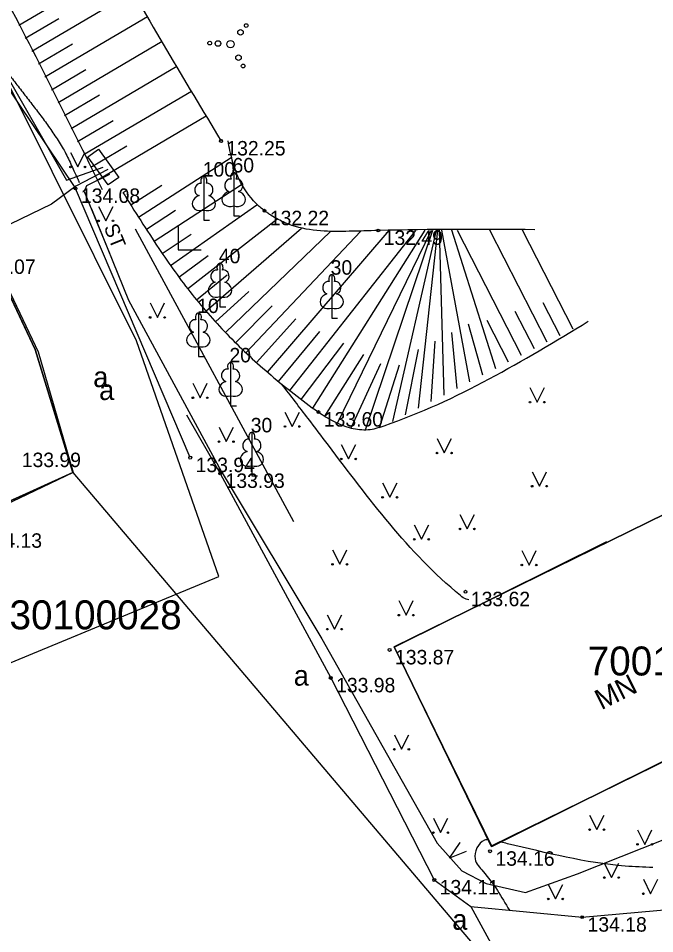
# Model space of a CAD drawing. Extents: x 636844 to 637042, y 304577 to 304717.
# Drawn here: x 636862.94 to 636884.93, y 304665.9 to 304697.52 of the extents above; entities that cross this region are included whole.
import ezdxf

# ---------------------------------------------------------------- set-up
doc = ezdxf.new("R2010")
doc.units = 0
for name, color, linetype in [('7315030100', 7, 'Continuous'), ('7315030100_TEXT', 7, 'Continuous'), ('BUVE_EKAS_####_####_#', 7, 'Continuous'), ('BUVE_EKAS_RAKS_TKST_#', 7, 'Continuous'), ('BUVE_EKAS_UZMR_####_#', 7, 'Continuous'), ('BUVE_EKAS_UZMR_TKST_#', 7, 'Continuous'), ('CELI_CMAL_####_####_#', 7, 'Continuous'), ('CELI_CSEG_####_TKST_#', 7, 'Continuous'), ('Default', 7, 'Continuous'), ('ELEK_ELEM_####_####_#', 7, 'Continuous'), ('ELEK_VADP_ZSPR_####_#', 7, 'Continuous'), ('ELEK_VADP_ZSPR_TKST_#', 7, 'Continuous'), ('NORB_ZOGS_KONT_####_#', 7, 'Continuous'), ('RELJ_AATZ_####_TKST_#', 7, 'Continuous'), ('RELJ_ELEM_####_####_#', 7, 'Continuous'), ('RELJ_HORZ_PAMT_####_#', 7, 'Continuous'), ('RELJ_HORZ_RESN_####_#', 7, 'Continuous'), ('RELJ_NOGA_####_####_#', 7, 'Continuous'), ('RELJ_NOGL_####_####_#', 7, 'Continuous'), ('ROBZ_UZMR_####_####_#', 7, 'Continuous'), ('TERT_AKME_####_####_#', 7, 'Continuous'), ('TERT_DIAM_####_TKST_#', 7, 'Continuous'), ('TERT_ELEM_####_####_#', 7, 'Continuous')]:
    doc.layers.add(name, color=color, linetype=linetype)

msp = doc.modelspace()

# ---------------------------------------------------------------- linework, layer by layer
at = {"layer": '7315030100'}
for points in [[(636850.158, 304705.443), (636855.792, 304696.631), (636861.183, 304685.175), (636862.528, 304680.8), (636864.831, 304681.828), (636863.521, 304686.078), (636857.959, 304697.883), (636852.491, 304706.438)], [(636850.158, 304670.091), (636869.87, 304678.244), (636867.026, 304686.382), (636861.188, 304698.077), (636857.972, 304697.891), (636863.625, 304686.005), (636864.834, 304681.827), (636861.141, 304680.067), (636850.158, 304675.482)]]:
    msp.add_lwpolyline(points, dxfattribs=at)
at = {"layer": 'BUVE_EKAS_####_####_#'}
for p, q in [((636875.929, 304675.792), (636883.278, 304679.451)), ((636875.929, 304675.792), (636879.31, 304668.914)), ((636879.31, 304668.914), (636889.867, 304674.171))]:
    msp.add_line(p, q, dxfattribs=at)
at = {"layer": 'BUVE_EKAS_UZMR_####_#'}
msp.add_lwpolyline([(636887.737, 304677.043), (636886.131, 304680.313), (636885.932, 304680.719), (636875.928, 304675.805), (636879.283, 304668.921), (636889.308, 304673.845), (636889.246, 304673.971), (636887.737, 304677.043)], dxfattribs=at)
msp.add_lwpolyline([(636875.928, 304675.805), (636885.932, 304680.719), (636889.308, 304673.845), (636879.283, 304668.921)], close=True, dxfattribs=at)
at = {"layer": 'CELI_CMAL_####_####_#'}
msp.add_line((636868.885, 304682.344), (636864.92, 304691.643), dxfattribs=at)
for points in [[(636855.762, 304706.438), (636860.431, 304698.326), (636864.92, 304691.643)], [(636868.756, 304683.819), (636869.919, 304681.798), (636873.739, 304674.736), (636877.318, 304667.755), (636878.582, 304666.834), (636880.431, 304663.447), (636878.957, 304663.44)], [(636878.582, 304666.834), (636882.429, 304666.47), (636886.944, 304666.874), (636889.907, 304667.773), (636895.935, 304670.982), (636904.267, 304676.877), (636907.034, 304673.924), (636908.128, 304672.758), (636906.694, 304671.624), (636909.239, 304668.932)]]:
    msp.add_lwpolyline(points, dxfattribs=at)
at = {"layer": 'Default'}
msp.add_lwpolyline([(636864.831, 304681.828), (636880.431, 304663.447), (636884.977, 304663.633), (636900.826, 304644.254), (636918.17, 304619.25), (636929.12, 304630.819), (636941.486, 304618.99)], dxfattribs=at)
at = {"layer": 'ELEK_ELEM_####_####_#'}
msp.add_lwpolyline([(636865.712, 304693), (636866.412, 304692.026), (636866.047, 304691.763), (636865.346, 304692.738)], close=True, dxfattribs=at)
at = {"layer": 'ELEK_VADP_ZSPR_####_#'}
for points in [[(636856.303, 304706.438), (636859.193, 304701.399), (636862.721, 304695.235), (636864.602, 304691.926), (636865.879, 304692.382)], [(636866.033, 304692.295), (636864.935, 304691.721), (636864.084, 304691.1), (636860.84, 304689.532)], [(636866.094, 304692.129), (636865.301, 304691.733), (636865.221, 304691.542), (636866.092, 304689.406)], [(636865.469, 304690.934), (636866.753, 304687.787), (636869.949, 304681.875), (636873.429, 304676.089), (636877.417, 304669.029), (636878.269, 304668.066), (636879.111, 304667.638), (636880.468, 304667.327), (636882.268, 304667.971), (636886.007, 304669.457), (636894.12, 304673.426), (636904.119, 304678.307), (636908.907, 304679.831), (636911.24, 304679.921), (636912.922, 304679.64), (636914.455, 304679.828), (636915.239, 304679.985), (636917.005, 304681.027)]]:
    msp.add_lwpolyline(points, dxfattribs=at)
at = {"layer": 'NORB_ZOGS_KONT_####_#'}
msp.add_line((636872.468, 304680.124), (636866.989, 304690.24), dxfattribs=at)
at = {"layer": 'RELJ_ELEM_####_####_#'}
for centre in [(636869.947, 304693.282), (636864.92, 304691.643), (636871.45, 304690.873), (636875.383, 304690.192), (636873.315, 304683.918), (636868.885, 304682.344), (636869.919, 304681.798), (636878.397, 304677.712), (636875.774, 304675.703), (636873.739, 304674.736), (636879.244, 304668.747), (636877.318, 304667.755), (636882.429, 304666.47)]:
    msp.add_circle(centre, 0.05, dxfattribs=at)
at = {"layer": 'RELJ_HORZ_PAMT_####_#'}
msp.add_spline([(636878.508, 304677.434), (636878.422, 304677.453), (636878.223, 304677.579), (636873.656, 304682.778), (636872.958, 304683.695), (636872.052, 304684.878)], degree=3, dxfattribs=at)
at = {"layer": 'RELJ_HORZ_RESN_####_#'}
msp.add_open_spline([(636856.014, 304706.438), (636857.468, 304703.771), (636858.964, 304701.128), (636860.487, 304698.498), (636860.511, 304698.456), (636860.537, 304698.415), (636860.564, 304698.375), (636860.848, 304697.946), (636861.137, 304697.521), (636861.447, 304697.11), (636861.758, 304696.7), (636862.07, 304696.292), (636862.384, 304695.884), (636862.698, 304695.476), (636863.015, 304695.07), (636863.33, 304694.662), (636863.646, 304694.252), (636863.957, 304693.841), (636864.244, 304693.408), (636864.537, 304692.967), (636864.756, 304692.486), (636864.98, 304692.007), (636865.004, 304691.956), (636865.03, 304691.905), (636865.048, 304691.852)], degree=3, dxfattribs=at)
for points in [[(636879.189, 304669.161), (636879.055, 304669.127), (636878.729, 304668.482), (636879.004, 304668.052), (636879.911, 304666.708)], [(636884.87, 304668.183), (636883.918, 304668.235), (636879.849, 304669.008), (636879.612, 304669.064)]]:
    msp.add_spline(points, degree=3, dxfattribs=at)
at = {"layer": 'RELJ_NOGA_####_####_#'}
for p, q in [((636862.957, 304697.282), (636866.4, 304699.308)), ((636863.41, 304696.39), (636866.906, 304698.448)), ((636863.184, 304696.836), (636864.34, 304697.517)), ((636863.862, 304695.499), (636867.412, 304697.588)), ((636863.636, 304695.945), (636864.81, 304696.636)), ((636864.315, 304694.607), (636867.919, 304696.728)), ((636864.767, 304693.715), (636868.425, 304695.868)), ((636864.088, 304695.053), (636865.281, 304695.755)), ((636865.219, 304692.823), (636868.931, 304695.008)), ((636864.541, 304694.161), (636865.751, 304694.873)), ((636864.993, 304693.269), (636866.221, 304693.992)), ((636865.672, 304691.931), (636869.437, 304694.148)), ((636865.446, 304692.377), (636866.692, 304693.111)), ((636867.098, 304690.656), (636870.302, 304692.716)), ((636866.829, 304691.077), (636867.9, 304691.759)), ((636867.641, 304689.817), (636870.657, 304691.777)), ((636866.561, 304691.5), (636866.668, 304691.567)), ((636867.369, 304690.236), (636868.376, 304690.888)), ((636868.197, 304688.985), (636871.189, 304691.082)), ((636868.791, 304688.181), (636871.878, 304690.585)), ((636869.425, 304687.408), (636872.729, 304690.267)), ((636870.099, 304686.669), (636873.729, 304690.152)), ((636870.809, 304685.965), (636874.778, 304690.17)), ((636871.552, 304685.296), (636875.756, 304690.186)), ((636872.324, 304684.661), (636876.682, 304690.19)), ((636873.121, 304684.057), (636876.999, 304690.2)), ((636873.973, 304683.537), (636877.221, 304690.201)), ((636874.937, 304683.302), (636877.263, 304690.201)), ((636875.879, 304683.597), (636877.397, 304690.202)), ((636876.769, 304684.053), (636877.438, 304690.202)), ((636877.659, 304684.508), (636877.493, 304690.202)), ((636878.55, 304684.963), (636877.58, 304690.202)), ((636879.44, 304685.418), (636877.923, 304690.204)), ((636880.331, 304685.874), (636878.121, 304690.196)), ((636881.221, 304686.329), (636879.24, 304690.202)), ((636882.111, 304686.784), (636880.361, 304690.207)), ((636867.915, 304689.398), (636868.916, 304690.064)), ((636868.489, 304688.579), (636869.498, 304689.325)), ((636869.103, 304687.791), (636870.165, 304688.662)), ((636869.757, 304687.035), (636870.91, 304688.085)), ((636881.666, 304686.557), (636881.083, 304687.698)), ((636870.449, 304686.313), (636871.713, 304687.588)), ((636880.776, 304686.101), (636880.116, 304687.392)), ((636871.176, 304685.626), (636872.536, 304687.136)), ((636879.885, 304685.646), (636879.149, 304687.087)), ((636871.935, 304684.974), (636873.358, 304686.706)), ((636878.105, 304684.735), (636877.919, 304686.673)), ((636878.995, 304685.191), (636878.497, 304686.954)), ((636877.214, 304684.28), (636877.345, 304686.366)), ((636872.72, 304684.355), (636874.187, 304686.295)), ((636876.324, 304683.825), (636876.77, 304686.079)), ((636873.532, 304683.773), (636874.879, 304685.905)), ((636874.443, 304683.37), (636875.467, 304685.592)), ((636875.429, 304683.38), (636876.117, 304685.555))]:
    msp.add_line(p, q, dxfattribs=at)
for points in [[(636857.88, 304706.438), (636862.123, 304698.927), (636865.839, 304691.602)], [(636866.555, 304691.507), (636867.802, 304689.57), (636868.946, 304687.984), (636870.23, 304686.534), (636871.678, 304685.189), (636872.471, 304684.546), (636873.315, 304683.918), (636873.861, 304683.589), (636874.449, 304683.368), (636874.734, 304683.32), (636875.029, 304683.311), (636875.588, 304683.448), (636882.638, 304687.054)]]:
    msp.add_spline(points, degree=3, dxfattribs=at)
at = {"layer": 'RELJ_NOGL_####_####_#'}
for points in [[(636862.86, 304706.438), (636862.986, 304706.186), (636863.778, 304704.53), (636864.55, 304702.864), (636865.351, 304701.212), (636866.227, 304699.602), (636869.947, 304693.282)], [(636880.795, 304690.218), (636875.383, 304690.192), (636874.381, 304690.163), (636873.382, 304690.177), (636872.4, 304690.368), (636871.92, 304690.573), (636871.684, 304690.71), (636871.567, 304690.788), (636871.45, 304690.873), (636871.162, 304691.122), (636870.567, 304691.978), (636870.338, 304692.617), (636870.257, 304692.95), (636870.191, 304693.288)]]:
    msp.add_spline(points, degree=3, dxfattribs=at)
at = {"layer": 'ROBZ_UZMR_####_####_#'}
for p, q in [((636857.961, 304697.898), (636863.521, 304686.078)), ((636863.521, 304686.078), (636864.831, 304681.828))]:
    msp.add_line(p, q, dxfattribs=at)
for points in [[(636850.158, 304675.566), (636861.081, 304680.138), (636864.831, 304681.828), (636863.521, 304686.078), (636857.961, 304697.898), (636852.499, 304706.438)], [(637005.608, 304680.658), (636970.613, 304694.319), (636958.467, 304703.659), (636857.961, 304697.898), (636863.521, 304686.078), (636864.831, 304681.828), (636861.081, 304680.138), (636850.158, 304675.566)], [(636864.831, 304681.828), (636880.431, 304663.447), (636884.977, 304663.633), (636900.826, 304644.254), (636918.17, 304619.25), (636929.12, 304630.819), (636941.486, 304618.99)]]:
    msp.add_lwpolyline(points, dxfattribs=at)
at = {"layer": 'TERT_AKME_####_####_#'}
for p, q in [((636877.844, 304668.506), (636878.213, 304669.054)), ((636878.213, 304669.054), (636878.213, 304669.054)), ((636878.419, 304668.744), (636877.844, 304668.506)), ((636878.419, 304668.744), (636878.419, 304668.744))]:
    msp.add_line(p, q, dxfattribs=at)
at = {"layer": 'TERT_ELEM_####_####_#'}
for p, q in [((636864.746, 304692.886), (636864.996, 304692.386)), ((636864.996, 304692.386), (636865.246, 304692.886)), ((636865.715, 304691.025), (636865.965, 304690.525)), ((636865.965, 304690.525), (636866.215, 304691.025)), ((636869.354, 304690.899), (636869.354, 304690.552)), ((636870.385, 304691.044), (636870.385, 304690.697)), ((636869.354, 304690.552), (636869.554, 304690.552)), ((636870.385, 304690.697), (636870.585, 304690.697)), ((636868.462, 304690.327), (636868.462, 304689.527)), ((636868.462, 304689.527), (636869.262, 304689.527)), ((636867.497, 304687.689), (636867.747, 304687.189)), ((636867.747, 304687.189), (636867.997, 304687.689)), ((636869.911, 304687.906), (636869.911, 304687.559)), ((636869.911, 304687.559), (636870.111, 304687.559)), ((636873.775, 304687.512), (636873.775, 304687.165)), ((636873.775, 304687.165), (636873.975, 304687.165)), ((636869.165, 304686.187), (636869.165, 304685.84)), ((636869.165, 304685.84), (636869.365, 304685.84)), ((636868.974, 304684.914), (636869.224, 304684.414)), ((636869.224, 304684.414), (636869.474, 304684.914)), ((636870.278, 304684.482), (636870.278, 304684.135)), ((636880.622, 304684.762), (636880.872, 304684.262)), ((636880.872, 304684.262), (636881.122, 304684.762)), ((636870.278, 304684.135), (636870.478, 304684.135)), ((636872.157, 304683.921), (636872.407, 304683.421)), ((636872.407, 304683.421), (636872.657, 304683.921)), ((636869.878, 304683.4), (636870.128, 304682.9)), ((636870.128, 304682.9), (636870.378, 304683.4)), ((636877.414, 304683.005), (636877.664, 304682.505)), ((636877.664, 304682.505), (636877.914, 304683.005)), ((636874.104, 304682.801), (636874.354, 304682.301)), ((636874.354, 304682.301), (636874.604, 304682.801)), ((636871.013, 304682.065), (636871.013, 304681.718)), ((636871.013, 304681.718), (636871.213, 304681.718)), ((636880.698, 304681.859), (636880.948, 304681.359)), ((636880.948, 304681.359), (636881.198, 304681.859)), ((636875.53, 304681.477), (636875.78, 304680.977)), ((636875.78, 304680.977), (636876.03, 304681.477)), ((636878.203, 304680.383), (636878.453, 304679.883)), ((636878.453, 304679.883), (636878.703, 304680.383)), ((636876.625, 304680.026), (636876.875, 304679.526)), ((636876.875, 304679.526), (636877.125, 304680.026)), ((636873.799, 304679.16), (636874.049, 304678.66)), ((636874.049, 304678.66), (636874.299, 304679.16)), ((636880.342, 304679.135), (636880.592, 304678.635)), ((636880.592, 304678.635), (636880.842, 304679.135)), ((636876.09, 304677.404), (636876.34, 304676.904)), ((636876.34, 304676.904), (636876.59, 304677.404)), ((636873.62, 304676.92), (636873.87, 304676.42)), ((636873.87, 304676.42), (636874.12, 304676.92)), ((636875.937, 304672.77), (636876.187, 304672.27)), ((636876.187, 304672.27), (636876.437, 304672.77)), ((636882.684, 304669.995), (636882.934, 304669.495)), ((636882.934, 304669.495), (636883.184, 304669.995)), ((636877.287, 304669.893), (636877.537, 304669.393)), ((636877.537, 304669.393), (636877.787, 304669.893)), ((636884.339, 304669.486), (636884.589, 304668.986)), ((636884.589, 304668.986), (636884.839, 304669.486)), ((636883.193, 304668.34), (636883.443, 304667.84)), ((636883.443, 304667.84), (636883.693, 304668.34)), ((636884.543, 304667.78), (636884.793, 304667.28)), ((636884.793, 304667.28), (636885.043, 304667.78)), ((636881.258, 304667.602), (636881.508, 304667.102)), ((636881.508, 304667.102), (636881.758, 304667.602))]:
    msp.add_line(p, q, dxfattribs=at)
for points in [[(636869.354, 304692.052), (636869.354, 304690.899)], [(636870.385, 304692.197), (636870.385, 304691.044)], [(636869.444, 304691.819), (636869.443, 304691.82)], [(636870.475, 304691.964), (636870.474, 304691.965)], [(636869.911, 304689.059), (636869.911, 304687.906)], [(636870.001, 304688.826), (636870, 304688.827)], [(636873.775, 304688.665), (636873.775, 304687.512)], [(636873.865, 304688.432), (636873.864, 304688.433)], [(636869.165, 304687.34), (636869.165, 304686.187)], [(636869.255, 304687.107), (636869.254, 304687.108)], [(636870.278, 304685.635), (636870.278, 304684.482)], [(636870.368, 304685.402), (636870.367, 304685.403)], [(636871.013, 304683.218), (636871.013, 304682.065)], [(636871.103, 304682.985), (636871.102, 304682.986)]]:
    msp.add_lwpolyline(points, dxfattribs=at)
for centre, radius in [((636870.622, 304697.037), 0.096), ((636870.819, 304697.269), 0.064), ((636869.556, 304696.664), 0.064), ((636869.841, 304696.65), 0.096), ((636870.275, 304696.629), 0.128), ((636870.551, 304696.162), 0.096), ((636870.709, 304695.873), 0.064), ((636864.746, 304692.386), 0.028), ((636865.246, 304692.386), 0.0263), ((636865.715, 304690.524), 0.028), ((636866.215, 304690.524), 0.0263), ((636867.497, 304687.188), 0.028), ((636867.997, 304687.188), 0.0263), ((636868.974, 304684.413), 0.028), ((636869.474, 304684.413), 0.0263), ((636880.622, 304684.261), 0.028), ((636881.122, 304684.261), 0.0263), ((636872.157, 304683.42), 0.028), ((636872.657, 304683.42), 0.0263), ((636869.878, 304682.899), 0.028), ((636870.378, 304682.899), 0.0263), ((636874.104, 304682.3), 0.028), ((636874.604, 304682.3), 0.0263), ((636877.414, 304682.504), 0.028), ((636877.914, 304682.504), 0.0263), ((636880.698, 304681.358), 0.028), ((636881.198, 304681.358), 0.0263), ((636875.53, 304680.976), 0.028), ((636876.03, 304680.976), 0.0263), ((636878.203, 304679.882), 0.028), ((636878.703, 304679.882), 0.0263), ((636876.625, 304679.525), 0.028), ((636877.125, 304679.525), 0.0263), ((636873.799, 304678.659), 0.028), ((636874.299, 304678.659), 0.0263), ((636880.342, 304678.634), 0.028), ((636880.842, 304678.634), 0.0263), ((636876.09, 304676.903), 0.028), ((636876.59, 304676.903), 0.0263), ((636873.62, 304676.419), 0.028), ((636874.12, 304676.419), 0.0263), ((636875.937, 304672.269), 0.028), ((636876.437, 304672.269), 0.0263), ((636877.287, 304669.392), 0.028), ((636877.787, 304669.392), 0.0263), ((636882.684, 304669.494), 0.028), ((636883.184, 304669.494), 0.0263), ((636884.339, 304668.985), 0.028), ((636884.839, 304668.985), 0.0263), ((636883.193, 304667.839), 0.028), ((636883.693, 304667.839), 0.0263), ((636881.258, 304667.101), 0.028), ((636881.758, 304667.101), 0.0263), ((636884.543, 304667.279), 0.028)]:
    msp.add_circle(centre, radius, dxfattribs=at)
for centre, major_axis, ratio, start_param, end_param in [((636869.355, 304691.902), (0, -0.15), 0.707107, 3.14537, 5.287485), ((636869.354, 304691.902), (0, -0.15), 0.707107, 0.995701, 3.137816), ((636870.386, 304692.047), (0, -0.15), 0.707107, 3.14537, 5.287485), ((636870.385, 304692.047), (0, -0.15), 0.707107, 0.995701, 3.137816), ((636869.226, 304691.607), (-0.039, -0.212), 0.861323, 3.141593, 6.283185), ((636869.482, 304691.607), (0.039, -0.212), 0.861323, 0, 3.141593), ((636870.257, 304691.752), (-0.039, -0.212), 0.861323, 3.141593, 6.283185), ((636870.513, 304691.752), (0.039, -0.212), 0.861323, 0, 3.141593), ((636870.296, 304691.29), (0.307, 0.095), 0.814445, 1.570796, 4.752015), ((636870.475, 304691.29), (-0.307, 0.095), 0.814445, 1.531171, 4.712389), ((636869.265, 304691.145), (0.307, 0.095), 0.814445, 1.570796, 4.752015), ((636869.444, 304691.145), (-0.307, 0.095), 0.814445, 1.531171, 4.712389), ((636869.912, 304688.909), (0, -0.15), 0.707107, 3.14537, 5.287485), ((636869.911, 304688.909), (0, -0.15), 0.707107, 0.995701, 3.137816), ((636869.783, 304688.614), (-0.039, -0.212), 0.861323, 3.141593, 6.283185), ((636870.039, 304688.614), (0.039, -0.212), 0.861323, 0, 3.141593), ((636873.776, 304688.515), (0, -0.15), 0.707107, 3.14537, 5.287485), ((636873.775, 304688.515), (0, -0.15), 0.707107, 0.995701, 3.137816), ((636869.822, 304688.152), (0.307, 0.095), 0.814445, 1.570796, 4.752015), ((636870.001, 304688.152), (-0.307, 0.095), 0.814445, 1.531171, 4.712389), ((636873.647, 304688.22), (-0.039, -0.212), 0.861323, 3.141593, 6.283185), ((636873.903, 304688.22), (0.039, -0.212), 0.861323, 0, 3.141593), ((636873.686, 304687.758), (0.307, 0.095), 0.814445, 1.570796, 4.752015), ((636873.865, 304687.758), (-0.307, 0.095), 0.814445, 1.531171, 4.712389), ((636869.166, 304687.19), (0, -0.15), 0.707107, 3.14537, 5.287485), ((636869.165, 304687.19), (0, -0.15), 0.707107, 0.995701, 3.137816), ((636869.037, 304686.895), (-0.039, -0.212), 0.861323, 3.141593, 6.283185), ((636869.293, 304686.895), (0.039, -0.212), 0.861323, 0, 3.141593), ((636869.076, 304686.433), (0.307, 0.095), 0.814445, 1.570796, 4.752015), ((636869.255, 304686.433), (-0.307, 0.095), 0.814445, 1.531171, 4.712389), ((636870.15, 304685.19), (-0.039, -0.212), 0.861323, 3.141593, 6.283185), ((636870.279, 304685.485), (0, -0.15), 0.707107, 3.14537, 5.287485), ((636870.278, 304685.485), (0, -0.15), 0.707107, 0.995701, 3.137816), ((636870.406, 304685.19), (0.039, -0.212), 0.861323, 0, 3.141593), ((636870.189, 304684.728), (0.307, 0.095), 0.814445, 1.570796, 4.752015), ((636870.368, 304684.728), (-0.307, 0.095), 0.814445, 1.531171, 4.712389), ((636871.014, 304683.068), (0, -0.15), 0.707107, 3.14537, 5.287485), ((636871.013, 304683.068), (0, -0.15), 0.707107, 0.995701, 3.137816), ((636870.885, 304682.773), (-0.039, -0.212), 0.861323, 3.141593, 6.283185), ((636871.141, 304682.773), (0.039, -0.212), 0.861323, 0, 3.141593), ((636870.924, 304682.311), (0.307, 0.095), 0.814445, 1.570796, 4.752015), ((636871.103, 304682.311), (-0.307, 0.095), 0.814445, 1.531171, 4.712389)]:
    msp.add_ellipse(centre, major_axis=major_axis, ratio=ratio, start_param=start_param, end_param=end_param, dxfattribs=at)

# ---------------------------------------------------------------- texts
at = {"layer": '7315030100_TEXT'}
msp.add_text('7315030100028', height=1, dxfattribs=at).set_placement((636858.919, 304676.414))
at = {"layer": 'BUVE_EKAS_RAKS_TKST_#'}
msp.add_text('MN', height=0.7, rotation=26.4716, dxfattribs=at).set_placement((636883.088, 304673.616))
at = {"layer": 'BUVE_EKAS_UZMR_TKST_#'}
msp.add_text('70010010995014', height=1, dxfattribs=at).set_placement((636882.619, 304674.82))
at = {"layer": 'CELI_CSEG_####_TKST_#'}
for p in [(636865.531, 304684.784), (636865.736, 304684.336), (636872.461, 304674.468), (636877.939, 304666.036)]:
    msp.add_text('a', height=0.7, dxfattribs=at).set_placement(p)
at = {"layer": 'ELEK_VADP_ZSPR_TKST_#'}
msp.add_text('ST', height=0.5, rotation=292.1949, dxfattribs=at).set_placement((636865.887, 304690.307))
at = {"layer": 'RELJ_AATZ_####_TKST_#'}
for s, p in [(' 132.25', (636869.947, 304692.782)), (' 134.08', (636864.92, 304691.143)), (' 132.22', (636871.45, 304690.373)), (' 132.49', (636875.383, 304689.692)), (' 134.07', (636861.309, 304688.691)), (' 133.60', (636873.315, 304683.418)), (' 133.99', (636862.876, 304682.017)), (' 133.94', (636868.885, 304681.844)), (' 133.93', (636869.919, 304681.298)), (' 134.13', (636861.531, 304679.23)), (' 133.62', (636878.397, 304677.212)), (' 133.87', (636875.774, 304675.203)), (' 133.98', (636873.739, 304674.236)), (' 134.16', (636879.244, 304668.247)), (' 134.11', (636877.318, 304667.255)), (' 134.18', (636882.429, 304665.97))]:
    msp.add_text(s, height=0.5, dxfattribs=at).set_placement(p)
at = {"layer": 'TERT_DIAM_####_TKST_#'}
for s, p in [(' 60', (636870.16, 304692.197)), (' 100', (636869.129, 304692.052)), (' 40', (636869.686, 304689.059)), (' 30', (636873.55, 304688.665)), (' 10', (636868.94, 304687.34)), (' 20', (636870.053, 304685.635)), (' 30', (636870.788, 304683.218))]:
    msp.add_text(s, height=0.5, dxfattribs=at).set_placement(p)

doc.saveas('drawing.dxf')
